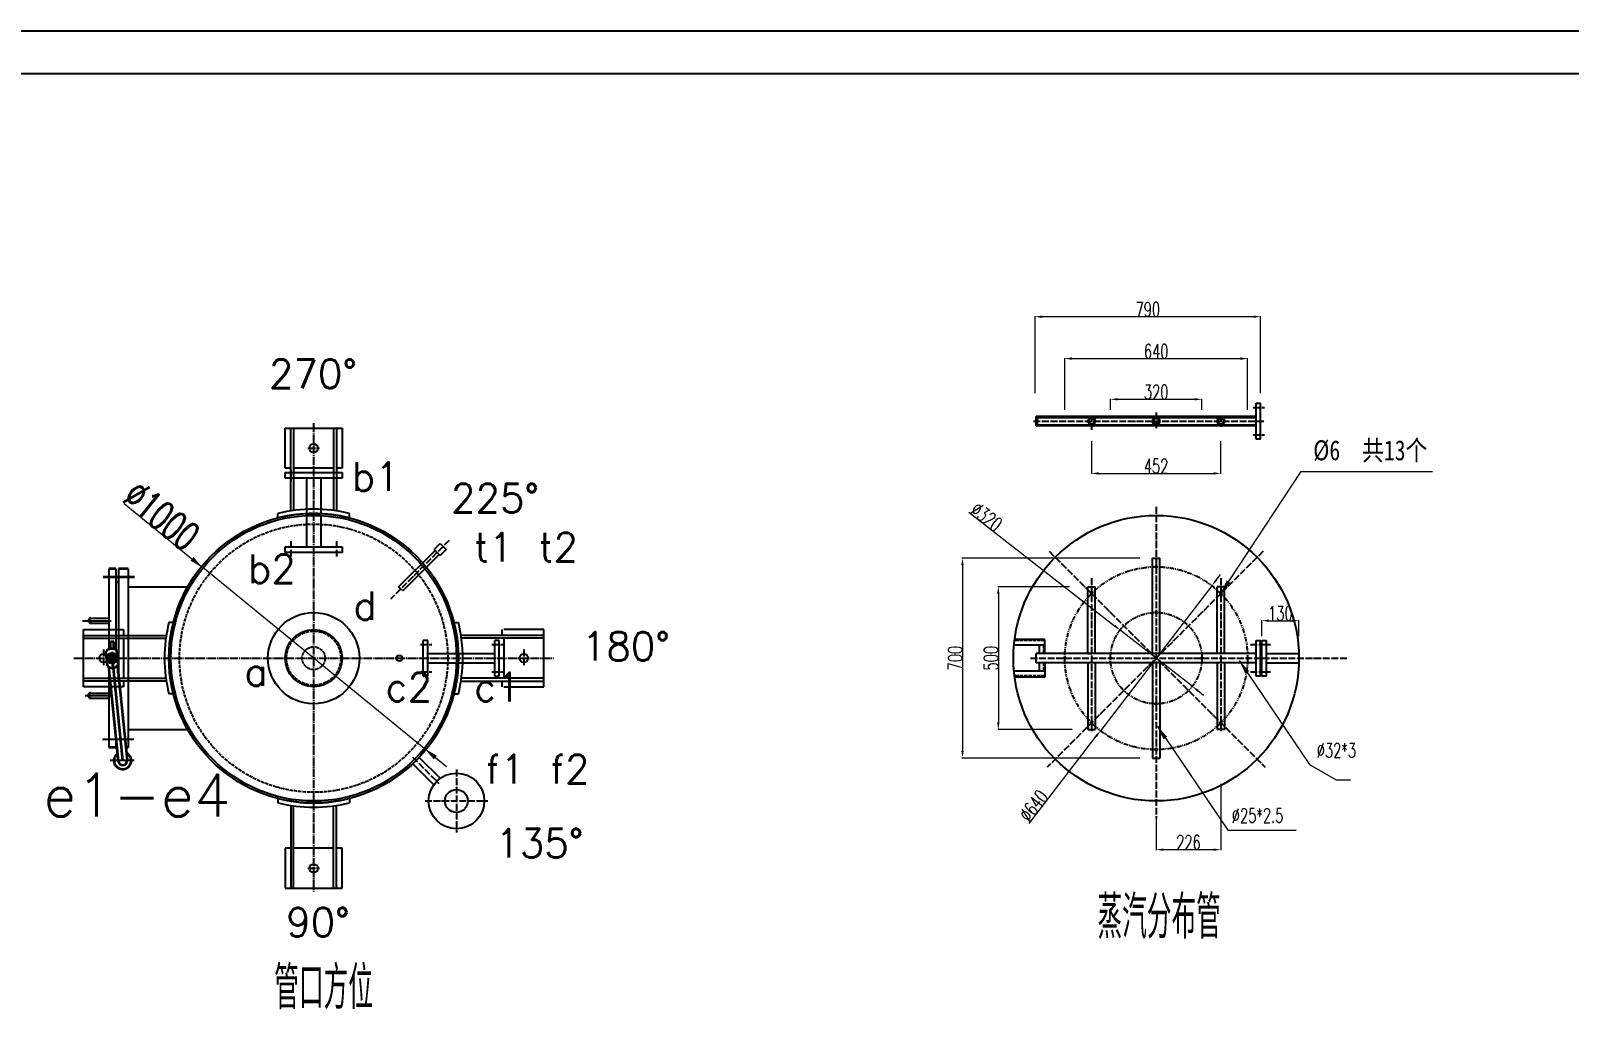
# Model space of a CAD drawing. Header units: millimetres. Extents: x 14267 to 75871, y -516 to 30235.
# Drawn here: x 50449 to 55836, y 26409 to 29835 of the extents above; entities that cross this region are included whole.
import ezdxf

# ---------------------------------------------------------------- set-up
doc = ezdxf.new("R2010")
doc.units = ezdxf.units.MM
for name, pattern in [('ACAD_ISO02W100', [15, 12, -3]), ('ACAD_ISO04W100', [30, 24, -3, 0, -3]), ('EB_DASHDOT', [39, 30, -3, 3, -3]), ('PHANTOM2', [31.75, 15.875, -3.175, 3.175, -3.175, 3.175, -3.175])]:
    doc.linetypes.add(name, pattern=pattern)
for name, color, linetype, lineweight in [('中心线', 1, 'ACAD_ISO04W100', 13), ('双点画线', 2, 'PHANTOM2', 13), ('尺寸线', 5, 'Continuous', 13), ('粗实线', 7, 'Continuous', 35), ('虚线', 6, 'ACAD_ISO02W100', 13)]:
    doc.layers.add(name, color=color, linetype=linetype, lineweight=lineweight)
doc.styles.get("Standard").update_dxf_attribs({"font": 'txt', "bigfont": 'gbcbig.shx'})
doc.styles.add('UserTxtStyle1', font='txt', dxfattribs={"width": 0.666667, "bigfont": 'gbcbig.shx'})
doc.dimstyles.new('标准', dxfattribs={"dimtxt": 100, "dimasz": 50, "dimexe": 2, "dimexo": 0, "dimtad": 1, "dimdec": 1, "dimdsep": 46, "dimtxsty": 'UserTxtStyle1', "dimcen": 0, "dimdle": 6, "dimaunit": 1, "dimazin": 2, "dimtfac": 1, "dimtdec": 1, "dimtmove": 0, "dimatfit": 3, "dimfxl": 0, "dimtolj": 1, "dimtzin": 0, "dimlwd": 18, "dimlwe": 18, "dimarcsym": 0})

# ---------------------------------------------------------------- blocks, each defined once
blk = doc.blocks.new('*D55')
at = {"layer": 'Defpoints', "color": 0}
for p in [(51052.1, 27953.9), (51826.9, 27321.7)]:
    blk.add_point(p, dxfattribs=at)
at = {"layer": '尺寸线', "color": 0, "lineweight": 18}
for p, q in [((50775.6, 28179.5), (51013.3, 27985.5)), ((51826.9, 27321.7), (51052.1, 27953.9)), ((51865.6, 27290.1), (51904.4, 27258.5))]:
    blk.add_line(p, q, dxfattribs=at)
at = {"layer": '尺寸线', "color": 0}
for points in [[(51018.6, 27992), (51008.1, 27979), (51052.1, 27953.9)], [(51870.9, 27296.5), (51860.4, 27283.6), (51826.9, 27321.7)]]:
    blk.add_solid(points, dxfattribs=at)
at = {"layer": '尺寸线', "color": 0, "lineweight": -3, "insert": (50907.1, 28137.5), "char_height": 100, "attachment_point": 5, "rotation": 320.7878, "style": 'UserTxtStyle1'}
blk.add_mtext('\\A1;∅1000', dxfattribs=at)
blk = doc.blocks.new('*D59')
at = {"layer": 'Defpoints', "color": 0}
for p in [(54615.5, 27197.8), (54389.5, 27077.8), (54615.5, 26967.4)]:
    blk.add_point(p, dxfattribs=at)
at = {"layer": '尺寸线', "color": 0, "lineweight": 18}
for p, q in [((54615.5, 27197.8), (54615.5, 26965.4)), ((54389.5, 27077.8), (54389.5, 26965.4)), ((54414.5, 26967.4), (54590.5, 26967.4))]:
    blk.add_line(p, q, dxfattribs=at)
at = {"layer": '尺寸线', "color": 0}
for points in [[(54414.5, 26971.5), (54414.5, 26963.2), (54389.5, 26967.4)], [(54590.5, 26971.5), (54590.5, 26963.2), (54615.5, 26967.4)]]:
    blk.add_solid(points, dxfattribs=at)
at = {"layer": '尺寸线', "color": 0, "lineweight": -3, "insert": (54502.5, 26993), "char_height": 50, "attachment_point": 5, "style": 'UserTxtStyle1'}
blk.add_mtext('\\A1;226', dxfattribs=at)
blk = doc.blocks.new('*D44')
at = {"layer": 'Defpoints', "color": 0}
for p in [(54085.7, 27887.8), (53836.8, 27387.8), (54095.7, 27387.8)]:
    blk.add_point(p, dxfattribs=at)
at = {"layer": '粗实线', "color": 0, "lineweight": 18}
for p, q in [((54085.7, 27887.8), (53834.8, 27887.8)), ((53836.8, 27862.8), (53836.8, 27412.8)), ((54095.7, 27387.8), (53834.8, 27387.8))]:
    blk.add_line(p, q, dxfattribs=at)
at = {"layer": '粗实线', "color": 0}
for points in [[(53832.6, 27862.8), (53840.9, 27862.8), (53836.8, 27887.8)], [(53832.6, 27412.8), (53840.9, 27412.8), (53836.8, 27387.8)]]:
    blk.add_solid(points, dxfattribs=at)
at = {"layer": '粗实线', "color": 0, "lineweight": -3, "insert": (53811.1, 27637.8), "char_height": 50, "attachment_point": 5, "rotation": 90, "style": 'UserTxtStyle1'}
blk.add_mtext('\\A1;500', dxfattribs=at)
blk = doc.blocks.new('*D45')
at = {"layer": 'Defpoints', "color": 0}
for p in [(54332, 27988.2), (53711.4, 27288.2), (54332, 27288.2)]:
    blk.add_point(p, dxfattribs=at)
at = {"layer": '粗实线', "color": 0, "lineweight": 18}
for p, q in [((54332, 27988.2), (53709.4, 27988.2)), ((53711.4, 27963.2), (53711.4, 27313.2)), ((54332, 27288.2), (53709.4, 27288.2))]:
    blk.add_line(p, q, dxfattribs=at)
at = {"layer": '粗实线', "color": 0}
for points in [[(53707.2, 27963.2), (53715.5, 27963.2), (53711.4, 27988.2)], [(53707.2, 27313.2), (53715.5, 27313.2), (53711.4, 27288.2)]]:
    blk.add_solid(points, dxfattribs=at)
at = {"layer": '粗实线', "color": 0, "lineweight": -3, "insert": (53685.7, 27638.2), "char_height": 50, "attachment_point": 5, "rotation": 90, "style": 'UserTxtStyle1'}
blk.add_mtext('\\A1;700', dxfattribs=at)
blk = doc.blocks.new('*D46')
at = {"layer": 'Defpoints', "color": 0}
for p in [(54889.3, 27769.1), (54759.3, 27715.3), (54889.3, 27715.3)]:
    blk.add_point(p, dxfattribs=at)
at = {"layer": '粗实线', "color": 0, "lineweight": 18}
for p, q in [((54759.3, 27715.3), (54759.3, 27771.1)), ((54784.3, 27769.1), (54864.3, 27769.1)), ((54889.3, 27715.3), (54889.3, 27771.1))]:
    blk.add_line(p, q, dxfattribs=at)
at = {"layer": '粗实线', "color": 0}
for points in [[(54784.3, 27773.2), (54784.3, 27764.9), (54759.3, 27769.1)], [(54864.3, 27773.2), (54864.3, 27764.9), (54889.3, 27769.1)]]:
    blk.add_solid(points, dxfattribs=at)
at = {"layer": '粗实线', "color": 0, "lineweight": -3, "insert": (54824.3, 27794.7), "char_height": 50, "attachment_point": 5, "style": 'UserTxtStyle1'}
blk.add_mtext('\\A1;130', dxfattribs=at)
blk = doc.blocks.new('*D47')
at = {"layer": 'Defpoints', "color": 0}
for p in [(54584.4, 27891.6), (54194.5, 27384)]:
    blk.add_point(p, dxfattribs=at)
at = {"layer": '粗实线', "color": 0, "lineweight": 18}
for p, q in [((54599.7, 27911.4), (54614.9, 27931.2)), ((54584.4, 27891.6), (54194.5, 27384)), ((53944.7, 27058.7), (54179.3, 27364.2))]:
    blk.add_line(p, q, dxfattribs=at)
at = {"layer": '粗实线', "color": 0}
for points in [[(54596.4, 27913.9), (54603, 27908.8), (54584.4, 27891.6)], [(54176, 27366.7), (54182.6, 27361.7), (54194.5, 27384)]]:
    blk.add_solid(points, dxfattribs=at)
at = {"layer": '粗实线', "color": 0, "lineweight": -3, "insert": (53960.3, 27121.1), "char_height": 50, "attachment_point": 5, "rotation": 52.4689, "style": 'UserTxtStyle1'}
blk.add_mtext('\\A1;∅640', dxfattribs=at)
blk = doc.blocks.new('*D48')
at = {"layer": 'Defpoints', "color": 0}
for p in [(54263.2, 27736.1), (54515.7, 27539.5)]:
    blk.add_point(p, dxfattribs=at)
at = {"layer": '粗实线', "color": 0, "lineweight": 18}
for p, q in [((53733.1, 28148.9), (54243.5, 27751.4)), ((54515.7, 27539.5), (54263.2, 27736.1)), ((54535.5, 27524.1), (54555.2, 27508.8))]:
    blk.add_line(p, q, dxfattribs=at)
at = {"layer": '粗实线', "color": 0}
for points in [[(54246.1, 27754.7), (54241, 27748.2), (54263.2, 27736.1)], [(54538, 27527.4), (54532.9, 27520.8), (54515.7, 27539.5)]]:
    blk.add_solid(points, dxfattribs=at)
at = {"layer": '粗实线', "color": 0, "lineweight": -3, "insert": (53795.3, 28132.9), "char_height": 50, "attachment_point": 5, "rotation": 322.0944, "style": 'UserTxtStyle1'}
blk.add_mtext('\\A1;∅320', dxfattribs=at)
blk = doc.blocks.new('*D49')
at = {"layer": 'Defpoints', "color": 0}
for p in [(54229.5, 28507.8), (54549.5, 28544.3), (54549.5, 28507.8)]:
    blk.add_point(p, dxfattribs=at)
at = {"layer": '尺寸线', "color": 0, "lineweight": 18}
for p, q in [((54229.5, 28507.8), (54229.5, 28546.3)), ((54254.5, 28544.3), (54524.5, 28544.3)), ((54549.5, 28507.8), (54549.5, 28546.3))]:
    blk.add_line(p, q, dxfattribs=at)
at = {"layer": '尺寸线', "color": 0}
for points in [[(54254.5, 28548.4), (54254.5, 28540.1), (54229.5, 28544.3)], [(54524.5, 28548.4), (54524.5, 28540.1), (54549.5, 28544.3)]]:
    blk.add_solid(points, dxfattribs=at)
at = {"layer": '尺寸线', "color": 0, "lineweight": -3, "insert": (54389.5, 28569.9), "char_height": 50, "attachment_point": 5, "style": 'UserTxtStyle1'}
blk.add_mtext('\\A1;320', dxfattribs=at)
blk = doc.blocks.new('*D50')
at = {"layer": 'Defpoints', "color": 0}
for p in [(54709.5, 28686.8), (54069.5, 28507.8), (54709.5, 28507.8)]:
    blk.add_point(p, dxfattribs=at)
at = {"layer": '尺寸线', "color": 0, "lineweight": 18}
for p, q in [((54069.5, 28507.8), (54069.5, 28688.8)), ((54094.5, 28686.8), (54684.5, 28686.8)), ((54709.5, 28507.8), (54709.5, 28688.8))]:
    blk.add_line(p, q, dxfattribs=at)
at = {"layer": '尺寸线', "color": 0}
for points in [[(54094.5, 28691), (54094.5, 28682.7), (54069.5, 28686.8)], [(54684.5, 28691), (54684.5, 28682.7), (54709.5, 28686.8)]]:
    blk.add_solid(points, dxfattribs=at)
at = {"layer": '尺寸线', "color": 0, "lineweight": -3, "insert": (54389.5, 28712.5), "char_height": 50, "attachment_point": 5, "style": 'UserTxtStyle1'}
blk.add_mtext('\\A1;640', dxfattribs=at)
blk = doc.blocks.new('*D51')
at = {"layer": 'Defpoints', "color": 0}
for p in [(53965.3, 28833.5), (53965.3, 28565.3), (54755.3, 28565.3)]:
    blk.add_point(p, dxfattribs=at)
at = {"layer": '尺寸线', "color": 0, "lineweight": 18}
for p, q in [((53965.3, 28565.3), (53965.3, 28835.5)), ((54730.3, 28833.5), (53990.3, 28833.5)), ((54755.3, 28565.3), (54755.3, 28835.5))]:
    blk.add_line(p, q, dxfattribs=at)
at = {"layer": '尺寸线', "color": 0}
for points in [[(53990.3, 28837.6), (53990.3, 28829.3), (53965.3, 28833.5)], [(54730.3, 28837.6), (54730.3, 28829.3), (54755.3, 28833.5)]]:
    blk.add_solid(points, dxfattribs=at)
at = {"layer": '尺寸线', "color": 0, "lineweight": -3, "insert": (54360.3, 28859.1), "char_height": 50, "attachment_point": 5, "style": 'UserTxtStyle1'}
blk.add_mtext('\\A1;790', dxfattribs=at)
blk = doc.blocks.new('*D52')
at = {"layer": 'Defpoints', "color": 0}
for p in [(54163.2, 28397.8), (54615.2, 28397.8), (54615.2, 28284.8)]:
    blk.add_point(p, dxfattribs=at)
at = {"layer": '尺寸线', "color": 0, "lineweight": 18}
for p, q in [((54163.2, 28397.8), (54163.2, 28282.8)), ((54615.2, 28397.8), (54615.2, 28282.8)), ((54188.2, 28284.8), (54590.2, 28284.8))]:
    blk.add_line(p, q, dxfattribs=at)
at = {"layer": '尺寸线', "color": 0}
for points in [[(54188.2, 28289), (54188.2, 28280.6), (54163.2, 28284.8)], [(54590.2, 28289), (54590.2, 28280.6), (54615.2, 28284.8)]]:
    blk.add_solid(points, dxfattribs=at)
at = {"layer": '尺寸线', "color": 0, "lineweight": -3, "insert": (54389.2, 28310.4), "char_height": 50, "attachment_point": 5, "style": 'UserTxtStyle1'}
blk.add_mtext('\\A1;452', dxfattribs=at)

msp = doc.modelspace()

# ---------------------------------------------------------------- linework, layer by layer
at = {"lineweight": -3}
for p, q in [((42132.34, 29834.77), (61222.34, 29834.77)), ((42282.34, 29684.77), (61072.34, 29684.77))]:
    msp.add_line(p, q, dxfattribs=at)
msp.add_circle((51439.49, 27637.79), 507, dxfattribs=at)
at = {"layer": '中心线', "lineweight": -3}
for p, q in [((54389.49, 28497.79), (54389.49, 28437.79)), ((54729.3, 28515.29), (54769.3, 28515.29)), ((53959.49, 28467.79), (54769.49, 28467.79)), ((54069.49, 28487.79), (54069.49, 28477.79)), ((54163.21, 28487.79), (54163.21, 28437.79)), ((54229.49, 28487.79), (54229.49, 28477.79)), ((54549.49, 28487.79), (54549.49, 28477.79)), ((54615.76, 28487.79), (54615.76, 28447.79)), ((54709.49, 28487.79), (54709.49, 28477.79)), ((54729.3, 28420.29), (54769.3, 28420.29)), ((51419.49, 28373.54), (51459.49, 28373.54)), ((51359.49, 28297.79), (51359.49, 28257.79)), ((51519.49, 28287.79), (51519.49, 28247.79)), ((54389.49, 28167.79), (54389.49, 27077.79)), ((51359.49, 28047.79), (51359.49, 27987.79)), ((51519.49, 28047.79), (51519.49, 27987.79)), ((51913.93, 28049.98), (51708.87, 27844.92)), ((54764.25, 28012.56), (54007.65, 27255.95)), ((54014.72, 28012.56), (54771.32, 27255.95)), ((54163.21, 27917.79), (54163.21, 27377.79)), ((54615.76, 27917.79), (54615.76, 27377.79)), ((50703.74, 27667.79), (50703.74, 27607.79)), ((50733.69, 27660.1), (50733.69, 27610.1)), ((51813.49, 27685.29), (51853.49, 27685.29)), ((52063.49, 27685.29), (52103.49, 27685.29)), ((52175.24, 27667.79), (52175.24, 27607.79)), ((53949.49, 27637.79), (55059.49, 27637.79)), ((54719.3, 27685.29), (54789.3, 27685.29)), ((51813.49, 27590.29), (51853.49, 27590.29)), ((52063.49, 27590.29), (52103.49, 27590.29)), ((54719.3, 27590.29), (54789.3, 27590.29)), ((50810.65, 27279.22), (50720.65, 27279.22)), ((51785.97, 27291.31), (51877.89, 27199.38)), ((51939.41, 27247.87), (51939.41, 27027.87)), ((51829.41, 27137.87), (52049.41, 27137.87)), ((51419.49, 26902.04), (51459.49, 26902.04))]:
    msp.add_line(p, q, dxfattribs=at)
at = {"layer": '中心线', "color": 1, "linetype": 'EB_DASHDOT', "lineweight": -3}
for p, q in [((51439.49, 28460.28), (51439.49, 26820.28)), ((50599.49, 27637.79), (52279.49, 27637.79))]:
    msp.add_line(p, q, dxfattribs=at)
at = {"layer": '双点画线', "lineweight": -3}
for radius in [320, 160]:
    msp.add_circle((54389.49, 27637.79), radius, dxfattribs=at)
at = {"layer": '粗实线', "color": 0, "lineweight": -3}
for p, q in [((54739.3, 28405.29), (54739.3, 28530.29)), ((54739.3, 28530.29), (54755.3, 28530.29)), ((54755.3, 28405.29), (54755.3, 28530.29)), ((54739.3, 28483.79), (53969.49, 28483.79)), ((53969.49, 28451.79), (53969.49, 28483.79)), ((54739.3, 28451.79), (53969.49, 28451.79)), ((54755.3, 28405.29), (54739.3, 28405.29)), ((51339.49, 28287.79), (51539.49, 28287.79)), ((51339.49, 28267.79), (51339.49, 28287.79)), ((51539.49, 28287.79), (51539.49, 28267.79)), ((51539.49, 28267.79), (51339.49, 28267.79)), ((51414.49, 28267.79), (51414.49, 28027.79)), ((51464.49, 28267.79), (51464.49, 28027.79)), ((51339.49, 28027.79), (51539.49, 28027.79)), ((51339.49, 28007.79), (51339.49, 28027.79)), ((51539.49, 28027.79), (51539.49, 28007.79)), ((51539.49, 28007.79), (51339.49, 28007.79)), ((50722.17, 27950.38), (50722.17, 27668.89)), ((50747.08, 27950.31), (50747.08, 27666.87)), ((50755.83, 27950.28), (50755.83, 27576.53)), ((50789.49, 27950.18), (50789.49, 27325.07)), ((50789.49, 27887.79), (51006.47, 27887.79)), ((50630.43, 27769.15), (50730.43, 27769.15)), ((50660.4, 27760.41), (50722.17, 27760.41)), ((50660.45, 27777.9), (50722.17, 27777.9)), ((51823.49, 27575.29), (51823.49, 27700.29)), ((51839.49, 27700.29), (51823.49, 27700.29)), ((51839.49, 27575.29), (51839.49, 27700.29)), ((52073.49, 27575.29), (52073.49, 27700.29)), ((52089.49, 27700.29), (52073.49, 27700.29)), ((52089.49, 27575.29), (52089.49, 27700.29)), ((54739.3, 27575.29), (54739.3, 27700.29)), ((54739.3, 27700.29), (54755.3, 27700.29)), ((54755.3, 27575.29), (54755.3, 27700.29)), ((54759.3, 27575.29), (54759.3, 27700.29)), ((54759.3, 27700.29), (54775.3, 27700.29)), ((54775.3, 27575.29), (54775.3, 27700.29)), ((54739.3, 27653.79), (53969.49, 27653.79)), ((53969.49, 27621.79), (53969.49, 27653.79)), ((50722.17, 27607.56), (50722.17, 27325.27)), ((54739.3, 27621.79), (53969.49, 27621.79)), ((51823.49, 27575.29), (51839.49, 27575.29)), ((52073.49, 27575.29), (52089.49, 27575.29)), ((54755.3, 27575.29), (54739.3, 27575.29)), ((54775.3, 27575.29), (54759.3, 27575.29)), ((50639.64, 27506.87), (50729.64, 27506.87)), ((50659.62, 27498.13), (50722.17, 27498.13)), ((50659.67, 27515.61), (50722.17, 27515.61)), ((50729.64, 27506.87), (50729.64, 27506.87)), ((50789.49, 27387.79), (51006.47, 27387.79)), ((50810.23, 27353.42), (50700.23, 27353.42)), ((50747.08, 27354.38), (50747.08, 27325.19))]:
    msp.add_line(p, q, dxfattribs=at)
at = {"layer": '粗实线', "color": 5, "lineweight": -3}
for p, q in [((51339.49, 28443.54), (51539.49, 28443.54)), ((51339.49, 28303.54), (51339.49, 28443.54)), ((51359.49, 28153.54), (51359.49, 28443.54)), ((51369.49, 28443.54), (51369.49, 28155.01)), ((51509.49, 28443.54), (51509.49, 28155.01)), ((51519.49, 28443.54), (51519.49, 28153.54)), ((51539.49, 28443.54), (51539.49, 28303.54)), ((51359.49, 28303.54), (51339.49, 28303.54)), ((51509.49, 28303.54), (51369.49, 28303.54)), ((51539.49, 28303.54), (51519.49, 28303.54)), ((51314.49, 28128.91), (51314.49, 28144.39)), ((51564.49, 28128.91), (51564.49, 28144.39)), ((50948.36, 27762.79), (50932.89, 27762.79)), ((51930.61, 27762.79), (51946.09, 27762.79)), ((50633.74, 27537.79), (50633.74, 27737.79)), ((50633.74, 27737.79), (50773.74, 27737.79)), ((50633.74, 27717.79), (50923.74, 27717.79)), ((50633.74, 27707.79), (50922.27, 27707.79)), ((50773.74, 27737.79), (50773.74, 27717.79)), ((50773.74, 27707.79), (50773.74, 27567.79)), ((52245.24, 27717.79), (51955.24, 27717.79)), ((52245.24, 27707.79), (51956.71, 27707.79)), ((52098.24, 27737.79), (52098.24, 27717.79)), ((52245.24, 27737.79), (52105.24, 27737.79)), ((52105.24, 27707.79), (52105.24, 27567.79)), ((52245.24, 27537.79), (52245.24, 27737.79)), ((50633.74, 27567.79), (50922.27, 27567.79)), ((50923.74, 27557.79), (50633.74, 27557.79)), ((50773.74, 27537.79), (50633.74, 27537.79)), ((50773.74, 27557.79), (50773.74, 27537.79)), ((51955.24, 27557.79), (52245.24, 27557.79)), ((52245.24, 27567.79), (51956.71, 27567.79)), ((52098.24, 27557.79), (52098.24, 27537.79)), ((52105.24, 27537.79), (52245.24, 27537.79)), ((50948.36, 27512.79), (50932.89, 27512.79)), ((51930.61, 27512.79), (51946.09, 27512.79)), ((51314.49, 27146.67), (51314.49, 27131.19)), ((51359.49, 27122.04), (51359.49, 26832.04)), ((51369.49, 26832.04), (51369.49, 27120.57)), ((51509.49, 26832.04), (51509.49, 27120.57)), ((51519.49, 26832.04), (51519.49, 27122.04)), ((51564.49, 27146.67), (51564.49, 27131.19)), ((51359.49, 26972.04), (51339.49, 26972.04)), ((51339.49, 26972.04), (51339.49, 26832.04)), ((51509.49, 26972.04), (51369.49, 26972.04)), ((51539.49, 26972.04), (51519.49, 26972.04)), ((51539.49, 26832.04), (51539.49, 26972.04)), ((51339.49, 26832.04), (51539.49, 26832.04))]:
    msp.add_line(p, q, dxfattribs=at)
at = {"layer": '粗实线', "lineweight": -3}
for p, q in [((53969.49, 28480.79), (54739.3, 28480.79)), ((53969.49, 28454.79), (54739.3, 28454.79)), ((53972.49, 28480.79), (53972.49, 28454.79)), ((54066.49, 28480.79), (54066.49, 28483.79)), ((54072.49, 28480.79), (54072.49, 28483.79)), ((54160.21, 28477.33), (54160.21, 28479.93)), ((54166.21, 28477.33), (54166.21, 28479.93)), ((54226.49, 28480.79), (54226.49, 28483.79)), ((54232.49, 28480.79), (54232.49, 28483.79)), ((54386.49, 28480.79), (54386.49, 28483.79)), ((54386.49, 28477.33), (54386.49, 28479.93)), ((54392.49, 28480.79), (54392.49, 28483.79)), ((54392.49, 28477.33), (54392.49, 28479.93)), ((54546.49, 28480.79), (54546.49, 28483.79)), ((54552.49, 28480.79), (54552.49, 28483.79)), ((54612.76, 28477.33), (54612.76, 28479.93)), ((54618.76, 28477.33), (54618.76, 28479.93)), ((54706.49, 28480.79), (54706.49, 28483.79)), ((54712.49, 28480.79), (54712.49, 28483.79)), ((51737.15, 27887.35), (51864.43, 28014.63)), ((51860.89, 28018.16), (51882.11, 28039.38)), ((51860.89, 28018.16), (51882.11, 27996.95)), ((51882.11, 28039.38), (51903.32, 28018.16)), ((51903.32, 28018.16), (51882.11, 27996.95)), ((51878.57, 28000.48), (51751.29, 27873.21)), ((54376.99, 27653.79), (54376.99, 27987.79)), ((54376.99, 27987.79), (54401.99, 27987.79)), ((54401.99, 27653.79), (54401.99, 27987.79)), ((51751.29, 27873.21), (51737.15, 27887.35)), ((54150.71, 27653.79), (54150.71, 27887.79)), ((54150.71, 27887.79), (54175.71, 27887.79)), ((54175.71, 27653.79), (54175.71, 27887.79)), ((54603.26, 27653.79), (54603.26, 27887.79)), ((54628.26, 27887.79), (54603.26, 27887.79)), ((54628.26, 27653.79), (54628.26, 27887.79)), ((53999.3, 27703.79), (53895.3, 27703.79)), ((53999.3, 27653.79), (53999.3, 27703.79)), ((51839.49, 27653.79), (52073.49, 27653.79)), ((53999.3, 27683.79), (53889.3, 27683.79)), ((53979.3, 27683.79), (53979.3, 27653.79)), ((54150.71, 27653.79), (54163.21, 27653.79)), ((54628.26, 27653.79), (54615.76, 27653.79)), ((54775.3, 27653.79), (54889.23, 27653.79)), ((51839.49, 27621.79), (52073.49, 27621.79)), ((53999.3, 27591.79), (53891.61, 27591.79)), ((53979.3, 27621.79), (53979.3, 27591.79)), ((53999.3, 27621.79), (53999.3, 27571.79)), ((54150.71, 27621.79), (54150.71, 27387.79)), ((54175.71, 27621.79), (54175.71, 27387.79)), ((54376.99, 27621.79), (54376.99, 27287.79)), ((54401.99, 27621.79), (54401.99, 27287.79)), ((54603.26, 27621.79), (54603.26, 27387.79)), ((54628.26, 27621.79), (54628.26, 27387.79)), ((54775.3, 27621.79), (54889.23, 27621.79)), ((53999.3, 27571.79), (53893.86, 27571.79)), ((54150.71, 27387.79), (54175.71, 27387.79)), ((54628.26, 27387.79), (54603.26, 27387.79)), ((51860.09, 27194.56), (51786.68, 27267.97)), ((51809.3, 27290.6), (51882.72, 27217.19)), ((54376.99, 27287.79), (54401.99, 27287.79))]:
    msp.add_line(p, q, dxfattribs=at)
at = {"layer": '粗实线'}
for p, q in [((50811.93, 27921.7), (50702.96, 27922.03)), ((50747.08, 27950.31), (50722.17, 27950.38)), ((50755.69, 27904.38), (50746.95, 27904.41)), ((50789.49, 27950.18), (50755.83, 27950.28)), ((50728.07, 27670.8), (50728.15, 27695.49)), ((50739.9, 27695.45), (50728.15, 27695.49)), ((50739.83, 27670.13), (50739.9, 27695.45)), ((50717.25, 27611.12), (50711.89, 27660.3)), ((50733.69, 27637.79), (50770.65, 27279.22)), ((50755.49, 27615.29), (50750.13, 27664.46)), ((50720.91, 27608.31), (50755, 27277.61)), ((50752.23, 27611.46), (50786.31, 27280.84)), ((50754.74, 27587.06), (50754.82, 27614.37)), ((50745.36, 27371.1), (50745.35, 27371.1)), ((50747.08, 27325.19), (50722.17, 27325.27)), ((50789.49, 27325.07), (50781.74, 27325.09))]:
    msp.add_line(p, q, dxfattribs=at)
at = {"layer": '粗实线', "color": 0, "lineweight": -3}
for centre, radius in [((54163.21, 28467.79), 12.5), ((54389.49, 28467.79), 12.5), ((54615.76, 28467.79), 12.5), ((51439.49, 27637.79), 500), ((51439.49, 27637.79), 160), ((51439.49, 27637.79), 100)]:
    msp.add_circle(centre, radius, dxfattribs=at)
at = {"layer": '粗实线', "lineweight": -3}
for centre, radius in [((54163.21, 28467.79), 10), ((54389.49, 28467.79), 10), ((54615.76, 28467.79), 10), ((54389.49, 27637.79), 500), ((54389.49, 27957.79), 3), ((54163.21, 27864.07), 3), ((54615.76, 27864.07), 3), ((54389.49, 27797.79), 3), ((51739.49, 27637.79), 10), ((54069.49, 27637.79), 3), ((54229.49, 27637.79), 3), ((54389.49, 27637.79), 3), ((54549.49, 27637.79), 3), ((54709.49, 27637.79), 3), ((54389.49, 27477.79), 3), ((54163.21, 27411.52), 3), ((54615.76, 27411.52), 3), ((54389.49, 27317.79), 3), ((51939.41, 27137.87), 97.5), ((51939.41, 27137.87), 40)]:
    msp.add_circle(centre, radius, dxfattribs=at)
at = {"layer": '粗实线', "color": 5, "lineweight": -3}
for centre in [(51439.49, 28373.54), (50703.74, 27637.79), (52175.24, 27637.79), (51439.49, 26902.04)]:
    msp.add_circle(centre, 15, dxfattribs=at)
at = {"layer": '粗实线'}
for radius in [17.69, 10.49]:
    msp.add_circle((50733.69, 27637.79), radius, dxfattribs=at)
at = {"layer": '粗实线', "color": 5, "lineweight": -3}
for centre, radius, start, end in [((51439.49, 27644.79), 515, 75.95296, 104.04704), ((51439.49, 27644.79), 500, 75.52249, 104.47751), ((51432.49, 27637.79), 515, 165.95296, 194.04704), ((51432.49, 27637.79), 500, 165.52249, 194.47751), ((51446.49, 27637.79), 500, 345.52249, 14.47751), ((51446.49, 27637.79), 515, 345.95296, 14.04704), ((51439.49, 27630.79), 500, 255.52249, 284.47751), ((51439.49, 27630.79), 515, 255.95296, 284.04704)]:
    msp.add_arc(centre, radius, start, end, dxfattribs=at)
at = {"layer": '粗实线'}
for centre, radius, start, end in [((50660.43, 27769.15), 8.74, 89.82879, 269.82879), ((50732.83, 27645.71), 25.52, 47.31005, 145.13231), ((50734.56, 27629.88), 25.52, 227.31005, 325.13231), ((50659.64, 27506.87), 8.74, 89.82879, 269.82879), ((50770.65, 27279.22), 30.16, 127.33406, 64.43609), ((50770.65, 27279.22), 15.74, 186.83942, 6.83942)]:
    msp.add_arc(centre, radius, start, end, dxfattribs=at)
at = {"layer": '虚线', "lineweight": -3}
for p, q in [((53999.3, 27699.79), (53893.35, 27699.79)), ((53995.3, 27683.79), (53995.3, 27653.79)), ((53995.3, 27621.79), (53995.3, 27591.79)), ((53999.3, 27575.79), (53893.35, 27575.79))]:
    msp.add_line(p, q, dxfattribs=at)
for radius in [469.54, 95, 40]:
    msp.add_circle((51439.49, 27637.79), radius, dxfattribs=at)

# ---------------------------------------------------------------- texts
at = {"lineweight": -3, "attachment_point": 1}
for s, insert, char_height, width in [('270%%D', (51283.03, 28683.88), 100, 856.2228), ('{\\Ftxt|c134;\\W0.8;%%C\\fFangSong_GB2312|b0|i0|c134|p49;6  共13个}', (54939.33, 28400.82), 70, 1427.1796), ('b1', (51573.1, 28323.8), 100, 1329.6687), ('225%%D', (51920.53, 28248.07), 100, 856.2228), ('t1 t2', (52001.36, 28076.7), 100, 1329.6687), ('b2', (51209.95, 28001.03), 100, 1329.6687), ('d', (51578.71, 27871.71), 100, 1329.6687), ('180%%D', (52378.58, 27729.21), 100, 856.2228), ('a', (51196.98, 27640.59), 100, 1329.6687), ('c2', (51691.36, 27586.7), 100, 1329.6687), ('c1', (52001.36, 27586.7), 100, 1329.6687), ('f1 f2', (52042.09, 27299.42), 100, 1329.6687), ('e1-e4', (50492.88, 27232.96), 150, 1329.6687), ('135%%D', (52075.61, 27039.9), 100, 856.2228), ('{\\W0.8;蒸汽分布管}', (54184.01, 26806.42), 150, 1427.1796), ('90%%D', (51343.33, 26763.21), 100, 856.2228), ('{\\W0.8;管口方位}', (51301.71, 26558.97), 150, 1427.1796)]:
    msp.add_mtext(s, dxfattribs=dict(at, insert=insert, char_height=char_height, width=width))
at = {"layer": '粗实线', "color": 5, "lineweight": -3, "char_height": 50, "width": 277.2248, "attachment_point": 1, "style": 'UserTxtStyle1'}
for s, insert in [('%%C32*3', (54951.89, 27340.07)), ('%%C25*2.5', (54654.51, 27111.86))]:
    msp.add_mtext(s, dxfattribs=dict(at, insert=insert))

# ---------------------------------------------------------------- dimensions: what is measured, and where the dimension line sits
at = {"layer": '尺寸线', "color": 5, "lineweight": -3}
for base, p1, p2, picture, middle in [((53965.3, 28833.47), (54755.3, 28565.29), (53965.3, 28565.29), '*D51', (54360.3, 28859.1)), ((54709.49, 28686.83), (54069.49, 28507.79), (54709.49, 28507.79), '*D50', (54389.49, 28712.45)), ((54549.49, 28544.28), (54229.49, 28507.79), (54549.49, 28507.79), '*D49', (54389.49, 28569.91)), ((54615.21, 28284.81), (54163.21, 28397.79), (54615.21, 28397.79), '*D52', (54389.21, 28310.44))]:
    dim = msp.add_linear_dim(base=base, p1=p1, p2=p2, dimstyle='标准', override={"dimtxt": 50, "dimasz": 25}, dxfattribs=at)
    dim.commit()
    dim.dimension.update_dxf_attribs({"geometry": picture, "text_midpoint": middle})
at = {"layer": '尺寸线', "lineweight": -3}
dim = msp.add_diameter_dim_2p(p1=(51826.89, 27321.69), p2=(51052.08, 27953.89), dimstyle='标准', dxfattribs=at)
dim.commit()
dim.dimension.update_dxf_attribs({"geometry": '*D55', "text_midpoint": (50907.12, 28137.51)})
at = {"layer": '尺寸线', "color": 5, "lineweight": -3}
dim = msp.add_linear_dim(base=(54615.49, 26967.38), p1=(54389.49, 27077.79), p2=(54615.49, 27197.79), dimstyle='标准', override={"dimtxt": 50, "dimasz": 25}, dxfattribs=at)
dim.commit()
dim.dimension.update_dxf_attribs({"geometry": '*D59', "text_midpoint": (54502.49, 26967.38), "dimtype": 160})
at = {"layer": '粗实线', "color": 5, "lineweight": -3}
for p1, p2, picture, middle in [((54515.73, 27539.49), (54263.24, 27736.09), '*D48', (53779.58, 28112.68)), ((54584.43, 27891.56), (54194.55, 27384.02), '*D47', (53980.58, 27105.49))]:
    dim = msp.add_diameter_dim_2p(p1=p1, p2=p2, dimstyle='标准', override={"dimtxt": 50, "dimasz": 25}, dxfattribs=at)
    dim.commit()
    dim.dimension.update_dxf_attribs({"geometry": picture, "text_midpoint": middle, "dimtype": 163})
dim = msp.add_linear_dim(base=(53711.36, 27288.19), p1=(54331.99, 27988.19), p2=(54331.99, 27288.19), angle=90, dimstyle='标准', override={"dimtxt": 50, "dimasz": 25}, dxfattribs=at)
dim.commit()
dim.dimension.update_dxf_attribs({"geometry": '*D45', "text_midpoint": (53711.36, 27638.19), "dimtype": 160})
dim = msp.add_linear_dim(base=(53836.76, 27387.79), p1=(54085.71, 27887.79), p2=(54095.71, 27387.79), angle=90, dimstyle='标准', override={"dimtxt": 50, "dimasz": 25}, dxfattribs=at)
dim.commit()
dim.dimension.update_dxf_attribs({"geometry": '*D44', "text_midpoint": (53811.14, 27637.79)})
dim = msp.add_linear_dim(base=(54889.3, 27769.05), p1=(54759.3, 27715.29), p2=(54889.3, 27715.29), dimstyle='标准', override={"dimtxt": 50, "dimasz": 25}, dxfattribs=at)
dim.commit()
dim.dimension.update_dxf_attribs({"geometry": '*D46', "text_midpoint": (54824.3, 27769.05), "dimtype": 160})

# ---------------------------------------------------------------- leaders
at = {"layer": '粗实线', "lineweight": -3}
for points in [[(54615.76, 27864.07), (54897.09, 28291.57), (55357.09, 28291.57)], [(54393.51, 27399.43), (54640.01, 27036.02), (54880.01, 27036.02)]]:
    msp.add_leader(points, dimstyle='标准', override={"dimgap": 0.625, "dimtad": 0}, dxfattribs=at)
at = {"layer": '粗实线', "lineweight": -3, "annotation_type": 0, "has_hookline": 1, "hookline_direction": 0, "text_width": 155.56}
msp.add_leader([(54680.24, 27629.32), (54926.74, 27265.91), (55019.85, 27212.36), (55069.85, 27212.36)], dimstyle='标准', override={"dimgap": 0.625, "dimtad": 0}, dxfattribs=at)

doc.saveas('drawing.dxf')
